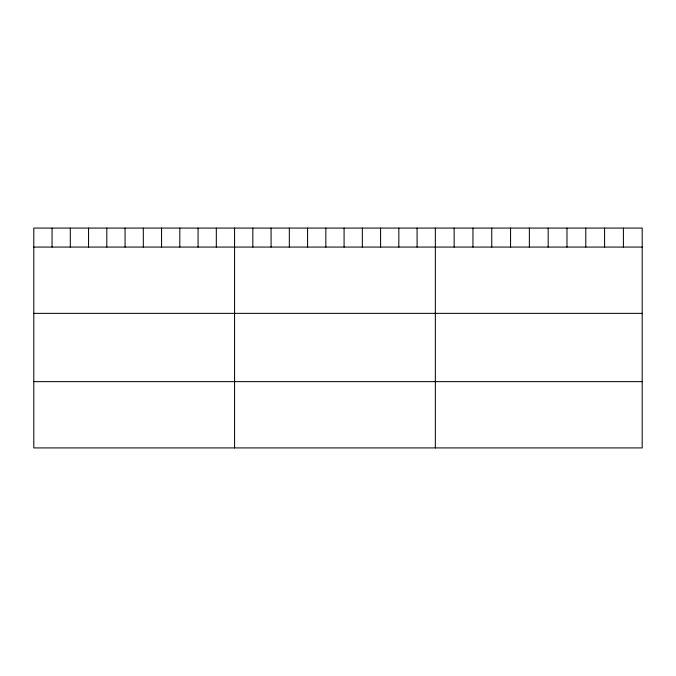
<?xml version="1.0" encoding="UTF-8"?>
<svg xmlns="http://www.w3.org/2000/svg" width="676" height="676" viewBox="0 0 676 676"><rect width="100%" height="100%" fill="white"/><g stroke="black" fill="none" stroke-linecap="round" stroke-linejoin="round"><path stroke-width="1.01" d="M642.2 247.07L642.2 447.918L33.8 447.918L33.8 228.082L642.2 228.082L642.2 247.07L33.8 247.07M33.8 313.351L642.2 313.351M33.8 381.636L642.2 381.636M623.399 228.082L623.399 247.07M604.589 228.082L604.589 247.07M585.788 228.082L585.788 247.07M566.978 228.082L566.978 247.07M548.177 228.082L548.177 247.07M529.367 228.082L529.367 247.07M510.566 228.082L510.566 247.07M491.756 228.082L491.756 247.07M472.955 228.082L472.955 247.07M454.145 228.082L454.145 247.07M435.344 228.082L435.344 447.918M417.092 228.082L417.092 247.07M398.84 228.082L398.84 247.07M380.588 228.082L380.588 247.07M362.336 228.082L362.336 247.07M344.084 228.082L344.084 247.07M325.832 228.082L325.832 247.07M307.58 228.082L307.58 247.07M289.328 228.082L289.328 247.07M271.076 228.082L271.076 247.07M252.824 228.082L252.824 247.07M234.572 228.082L234.572 447.918M216.32 228.082L216.32 247.07M198.068 228.082L198.068 247.07M179.816 228.082L179.816 247.07M161.564 228.082L161.564 247.07M143.312 228.082L143.312 247.07M125.06 228.082L125.06 247.07M106.808 228.082L106.808 247.07M88.556 228.082L88.556 247.07M70.304 228.082L70.304 247.07M52.052 228.082L52.052 247.07"/></g></svg>
